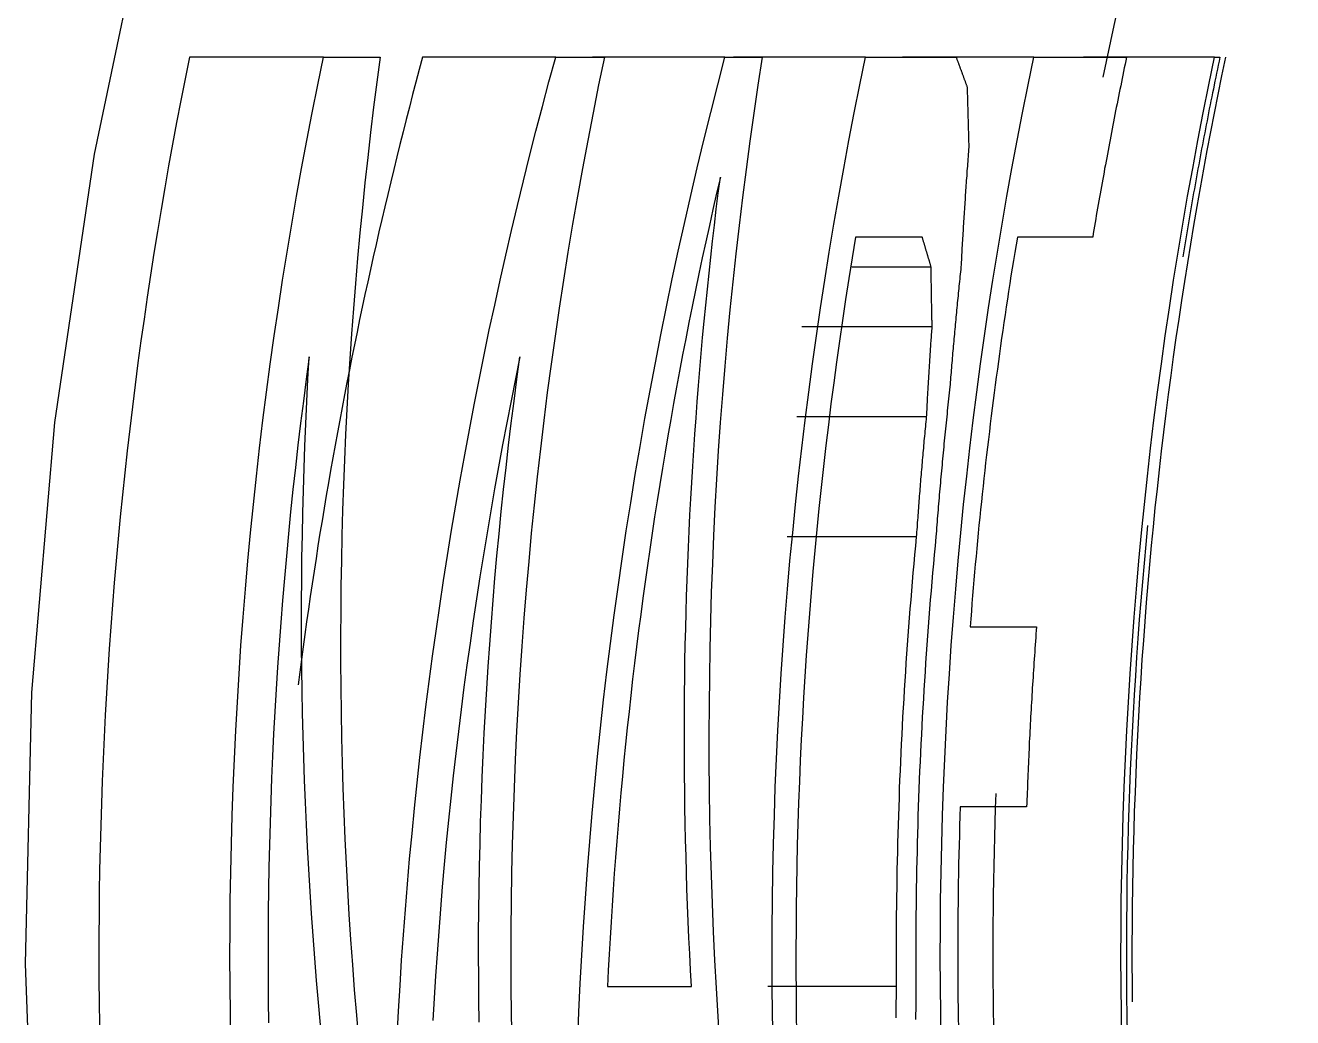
# Model space of a CAD drawing. Extents: x 0 to 395, y 0 to 289.
# Drawn here: x 227.173 to 229.151, y 163.759 to 165.308 of the extents above; entities that cross this region are included whole.
import ezdxf

# ---------------------------------------------------------------- set-up
doc = ezdxf.new("R2010")
doc.units = 0
doc.header["$LTSCALE"] = 10
doc.header["$MEASUREMENT"] = 0
doc.layers.add('1', color=7, linetype='CONTINUOUS')

msp = doc.modelspace()

# ---------------------------------------------------------------- linework, layer by layer
at = {"layer": '1'}
for p, q in [((227.6386, 165.2588), (227.4293, 165.2588)), ((228.0011, 165.2588), (227.7932, 165.2588)), ((228.2653, 165.2588), (228.0585, 165.2588)), ((228.4849, 165.2588), (228.2788, 165.2588)), ((228.7474, 165.2588), (228.5422, 165.2588)), ((229.0296, 165.2588), (228.8249, 165.2588)), ((228.5871, 164.9311), (228.4635, 164.9311)), ((228.5887, 164.8375), (228.3854, 164.8375)), ((228.5801, 164.6971), (228.3775, 164.6971)), ((228.5645, 164.5098), (228.3626, 164.5098)), ((228.5333, 163.8077), (228.3324, 163.8077))]:
    msp.add_line(p, q, dxfattribs=at)
for points in [[(227.2972, 162.5806), (227.2302, 162.9987), (227.1888, 163.4201), (227.1732, 163.8433), (227.1833, 164.2666), (227.2192, 164.6885), (227.2809, 165.1075), (227.3679, 165.5219), (227.4801, 165.9302), (227.617, 166.3309), (227.7781, 166.7225), (227.9628, 167.1035), (228.1703, 167.4725), (228.3999, 167.8282), (228.6508, 168.1693), (228.9218, 168.4945), (229.2121, 168.8026), (229.5206, 169.0925), (229.8459, 169.3632), (230.187, 169.6138), (230.5427, 169.8433), (230.9114, 170.0509), (231.292, 170.2361)], [(228.8555, 165.2277), (228.8727, 165.3079), (228.8906, 165.3879)], [(227.494, 163.7208), (227.4933, 163.7651), (227.4928, 163.8093), (227.4926, 163.8536), (227.4927, 163.8978), (227.4931, 163.9421), (227.4938, 163.9863), (227.4948, 164.0306), (227.4961, 164.0748), (227.4976, 164.119), (227.4995, 164.1632), (227.5016, 164.2074), (227.5041, 164.2516), (227.5068, 164.2958), (227.5098, 164.34), (227.5131, 164.3842), (227.5167, 164.4283), (227.5205, 164.4723), (227.5247, 164.5163), (227.5291, 164.5603), (227.5338, 164.6043), (227.5388, 164.6482), (227.5441, 164.692), (227.5497, 164.7359), (227.5555, 164.7796), (227.5617, 164.8234), (227.5681, 164.8671), (227.5748, 164.9108), (227.5818, 164.9544), (227.589, 164.998), (227.5966, 165.0416), (227.6044, 165.0851), (227.6125, 165.1286), (227.6209, 165.172), (227.6296, 165.2154), (227.6386, 165.2588)], [(227.7932, 165.2588), (227.788, 165.2393), (227.7828, 165.2199), (227.7777, 165.2004), (227.7727, 165.1809), (227.7677, 165.1614), (227.7627, 165.142), (227.7578, 165.1225), (227.753, 165.103), (227.7482, 165.0835), (227.7435, 165.064), (227.7388, 165.0445), (227.7342, 165.0249), (227.7296, 165.0054), (227.7251, 164.9859), (227.7206, 164.9664), (227.7162, 164.9468), (227.7119, 164.9273), (227.7076, 164.9077), (227.7033, 164.8881), (227.6991, 164.8686), (227.695, 164.849), (227.6909, 164.8294), (227.6869, 164.8098), (227.683, 164.7902), (227.679, 164.7706), (227.6752, 164.751), (227.6714, 164.7314), (227.6676, 164.7118), (227.6639, 164.6922), (227.6603, 164.6725), (227.6567, 164.6529), (227.6532, 164.6333), (227.6497, 164.6136), (227.6463, 164.594), (227.6429, 164.5743), (227.6396, 164.5546), (227.6363, 164.535), (227.6331, 164.5153), (227.63, 164.4956), (227.6269, 164.4759), (227.6238, 164.4562), (227.6208, 164.4365), (227.6179, 164.4168), (227.615, 164.3971), (227.6122, 164.3773), (227.6094, 164.3576), (227.6067, 164.3379), (227.604, 164.3181), (227.6014, 164.2984), (227.5989, 164.2786)], [(227.6386, 165.2588), (227.6404, 165.2588), (227.6422, 165.2588), (227.644, 165.2588), (227.6458, 165.2588), (227.6475, 165.2588), (227.6493, 165.2588), (227.6511, 165.2588), (227.6529, 165.2588), (227.6547, 165.2588), (227.6565, 165.2588), (227.6583, 165.2588), (227.6601, 165.2588), (227.6619, 165.2588), (227.6636, 165.2588), (227.6654, 165.2588), (227.6672, 165.2588), (227.669, 165.2588), (227.6708, 165.2588), (227.6725, 165.2588), (227.6743, 165.2588), (227.6761, 165.2588), (227.6779, 165.2588), (227.6796, 165.2588), (227.6814, 165.2588), (227.6832, 165.2588), (227.685, 165.2588), (227.6867, 165.2588), (227.6885, 165.2588), (227.6903, 165.2588), (227.692, 165.2588), (227.6938, 165.2588), (227.6956, 165.2588), (227.6973, 165.2588), (227.6991, 165.2588), (227.7008, 165.2588), (227.7026, 165.2588), (227.7044, 165.2588), (227.7061, 165.2588), (227.7079, 165.2588), (227.7096, 165.2588), (227.7114, 165.2588), (227.7131, 165.2588), (227.7149, 165.2588), (227.7166, 165.2588), (227.7184, 165.2588), (227.7201, 165.2588), (227.7219, 165.2588), (227.7236, 165.2588), (227.7254, 165.2588), (227.7271, 165.2588)], [(227.7271, 165.2588), (227.7219, 165.2196), (227.7169, 165.1804), (227.7121, 165.1412), (227.7076, 165.1019), (227.7033, 165.0627), (227.6993, 165.0234), (227.6954, 164.9842), (227.6918, 164.9449), (227.6885, 164.9056), (227.6853, 164.8663), (227.6824, 164.827), (227.6797, 164.7876), (227.6773, 164.7483), (227.675, 164.7089), (227.673, 164.6696), (227.6713, 164.6302), (227.6697, 164.5908), (227.6684, 164.5514), (227.6673, 164.5119), (227.6665, 164.4725), (227.6658, 164.4331), (227.6654, 164.3936), (227.6653, 164.3541), (227.6653, 164.3147), (227.6656, 164.2752), (227.6661, 164.2357), (227.6668, 164.1962), (227.6678, 164.1567), (227.669, 164.1173), (227.6704, 164.0779), (227.6721, 164.0385), (227.6739, 163.9991), (227.676, 163.9597), (227.6783, 163.9203), (227.6809, 163.881), (227.6837, 163.8417), (227.6867, 163.8024), (227.6899, 163.7631), (227.6933, 163.7238)], [(227.7537, 163.7298), (227.7558, 163.7694), (227.7581, 163.8091), (227.7606, 163.8487), (227.7634, 163.8883), (227.7664, 163.9279), (227.7696, 163.9675), (227.7731, 164.0071), (227.7768, 164.0467), (227.7807, 164.0862), (227.7848, 164.1258), (227.7892, 164.1653), (227.7938, 164.2048), (227.7986, 164.2444), (227.8036, 164.2839), (227.8089, 164.3233), (227.8144, 164.3628), (227.8201, 164.4021), (227.826, 164.4415), (227.8322, 164.4808), (227.8386, 164.5201), (227.8452, 164.5593), (227.852, 164.5985), (227.859, 164.6376), (227.8663, 164.6768), (227.8737, 164.7158), (227.8814, 164.7549), (227.8893, 164.7939), (227.8974, 164.8328), (227.9058, 164.8717), (227.9143, 164.9106), (227.9231, 164.9495), (227.9321, 164.9883), (227.9413, 165.027), (227.9507, 165.0657), (227.9604, 165.1044), (227.9702, 165.1431), (227.9803, 165.1817), (227.9906, 165.2202), (228.0011, 165.2588)], [(228.077, 165.2588), (228.068, 165.2154), (228.0594, 165.172), (228.051, 165.1285), (228.0428, 165.085), (228.035, 165.0415), (228.0274, 164.9979), (228.0202, 164.9542), (228.0132, 164.9105), (228.0065, 164.8668), (228, 164.823), (227.9939, 164.7792), (227.988, 164.7353), (227.9825, 164.6914), (227.9772, 164.6474), (227.9722, 164.6034), (227.9674, 164.5594), (227.963, 164.5154), (227.9589, 164.4713), (227.955, 164.4272), (227.9514, 164.3831), (227.9481, 164.339), (227.9451, 164.2949), (227.9424, 164.2507), (227.94, 164.2065), (227.9379, 164.1623), (227.936, 164.1181), (227.9345, 164.0738), (227.9332, 164.0296), (227.9322, 163.9853), (227.9315, 163.941), (227.9311, 163.8968), (227.931, 163.8526), (227.9312, 163.8084), (227.9317, 163.7642), (227.9325, 163.72)], [(228.0011, 165.2588), (228.0027, 165.2588), (228.0042, 165.2588), (228.0057, 165.2588), (228.0073, 165.2588), (228.0088, 165.2588), (228.0104, 165.2588), (228.0119, 165.2588), (228.0134, 165.2588), (228.015, 165.2588), (228.0165, 165.2588), (228.0181, 165.2588), (228.0196, 165.2588), (228.0211, 165.2588), (228.0226, 165.2588), (228.0242, 165.2588), (228.0257, 165.2588), (228.0272, 165.2588), (228.0288, 165.2588), (228.0303, 165.2588), (228.0318, 165.2588), (228.0333, 165.2588), (228.0349, 165.2588), (228.0364, 165.2588), (228.0379, 165.2588), (228.0394, 165.2588), (228.0409, 165.2588), (228.0424, 165.2588), (228.044, 165.2588), (228.0455, 165.2588), (228.047, 165.2588), (228.0485, 165.2588), (228.05, 165.2588), (228.0515, 165.2588), (228.053, 165.2588), (228.0545, 165.2588), (228.056, 165.2588), (228.0576, 165.2588), (228.0591, 165.2588), (228.0606, 165.2588), (228.0621, 165.2588), (228.0636, 165.2588), (228.0651, 165.2588), (228.0666, 165.2588), (228.0681, 165.2588), (228.0696, 165.2588), (228.071, 165.2588), (228.0725, 165.2588), (228.074, 165.2588), (228.0755, 165.2588), (228.077, 165.2588)], [(228.0357, 163.7239), (228.0374, 163.7683), (228.0395, 163.8126), (228.0418, 163.8569), (228.0445, 163.9011), (228.0474, 163.9454), (228.0506, 163.9897), (228.0541, 164.034), (228.0579, 164.0783), (228.062, 164.1225), (228.0663, 164.1668), (228.071, 164.211), (228.0759, 164.2552), (228.0811, 164.2993), (228.0866, 164.3434), (228.0923, 164.3874), (228.0984, 164.4314), (228.1047, 164.4754), (228.1113, 164.5193), (228.1181, 164.5631), (228.1253, 164.6069), (228.1327, 164.6507), (228.1404, 164.6944), (228.1484, 164.7381), (228.1566, 164.7817), (228.1651, 164.8253), (228.1739, 164.8689), (228.183, 164.9124), (228.1923, 164.9558), (228.2019, 164.9992), (228.2118, 165.0426), (228.222, 165.0859), (228.2324, 165.1292), (228.2431, 165.1724), (228.2541, 165.2156), (228.2653, 165.2588)], [(228.3236, 165.2588), (228.3168, 165.215), (228.3103, 165.1712), (228.3041, 165.1274), (228.2982, 165.0835), (228.2926, 165.0397), (228.2873, 164.9958), (228.2822, 164.9519), (228.2775, 164.908), (228.273, 164.864), (228.2688, 164.8201), (228.2649, 164.7761), (228.2613, 164.7321), (228.258, 164.6881), (228.2549, 164.644), (228.2522, 164.6), (228.2497, 164.5559), (228.2475, 164.5118), (228.2456, 164.4677), (228.244, 164.4235), (228.2427, 164.3794), (228.2416, 164.3352), (228.2409, 164.291), (228.2404, 164.2468), (228.2402, 164.2025), (228.2403, 164.1583), (228.2407, 164.1141), (228.2413, 164.0698), (228.2423, 164.0256), (228.2435, 163.9815), (228.2451, 163.9373), (228.2469, 163.8932), (228.249, 163.8491), (228.2513, 163.805), (228.254, 163.7609), (228.257, 163.7169)], [(228.2653, 165.2588), (228.2665, 165.2588), (228.2677, 165.2588), (228.2689, 165.2588), (228.2701, 165.2588), (228.2713, 165.2588), (228.2725, 165.2588), (228.2736, 165.2588), (228.2748, 165.2588), (228.276, 165.2588), (228.2772, 165.2588), (228.2784, 165.2588), (228.2795, 165.2588), (228.2807, 165.2588), (228.2819, 165.2588), (228.2831, 165.2588), (228.2842, 165.2588), (228.2854, 165.2588), (228.2866, 165.2588), (228.2877, 165.2588), (228.2889, 165.2588), (228.2901, 165.2588), (228.2912, 165.2588), (228.2924, 165.2588), (228.2936, 165.2588), (228.2947, 165.2588), (228.2959, 165.2588), (228.2971, 165.2588), (228.2982, 165.2588), (228.2994, 165.2588), (228.3006, 165.2588), (228.3017, 165.2588), (228.3029, 165.2588), (228.304, 165.2588), (228.3052, 165.2588), (228.3064, 165.2588), (228.3075, 165.2588), (228.3087, 165.2588), (228.3098, 165.2588), (228.311, 165.2588), (228.3121, 165.2588), (228.3133, 165.2588), (228.3144, 165.2588), (228.3156, 165.2588), (228.3167, 165.2588), (228.3179, 165.2588), (228.319, 165.2588), (228.3202, 165.2588), (228.3213, 165.2588), (228.3225, 165.2588), (228.3236, 165.2588)], [(228.3403, 163.7208), (228.3395, 163.7651), (228.3391, 163.8093), (228.3389, 163.8536), (228.339, 163.8978), (228.3394, 163.9421), (228.3401, 163.9863), (228.3411, 164.0306), (228.3424, 164.0748), (228.3439, 164.119), (228.3458, 164.1632), (228.3479, 164.2074), (228.3503, 164.2517), (228.3531, 164.2958), (228.3561, 164.34), (228.3594, 164.3842), (228.363, 164.4283), (228.3668, 164.4723), (228.371, 164.5163), (228.3754, 164.5603), (228.3801, 164.6043), (228.3851, 164.6482), (228.3904, 164.692), (228.396, 164.7359), (228.4018, 164.7797), (228.408, 164.8234), (228.4144, 164.8671), (228.4211, 164.9108), (228.4281, 164.9544), (228.4353, 164.998), (228.4429, 165.0416), (228.4507, 165.0851), (228.4588, 165.1286), (228.4672, 165.172), (228.4759, 165.2154), (228.4849, 165.2588)], [(228.4849, 165.2588), (228.4879, 165.2588), (228.4909, 165.2588), (228.4939, 165.2588), (228.4969, 165.2588), (228.4999, 165.2588), (228.5029, 165.2588), (228.5059, 165.2588), (228.5088, 165.2588), (228.5118, 165.2588), (228.5147, 165.2588), (228.5177, 165.2588), (228.5206, 165.2588), (228.5235, 165.2588), (228.5264, 165.2588), (228.5293, 165.2588), (228.5322, 165.2588), (228.5351, 165.2588), (228.538, 165.2588), (228.5409, 165.2588), (228.5438, 165.2588), (228.5466, 165.2588), (228.5495, 165.2588), (228.5523, 165.2588), (228.5551, 165.2588), (228.558, 165.2588), (228.5608, 165.2588), (228.5636, 165.2588), (228.5664, 165.2588), (228.5692, 165.2588), (228.572, 165.2588), (228.5748, 165.2588), (228.5776, 165.2588), (228.5803, 165.2588), (228.5831, 165.2588), (228.5858, 165.2588), (228.5886, 165.2588), (228.5913, 165.2588), (228.594, 165.2588), (228.5967, 165.2588), (228.5995, 165.2588), (228.6022, 165.2588), (228.6049, 165.2588), (228.6075, 165.2588), (228.6102, 165.2588), (228.6129, 165.2588), (228.6156, 165.2588), (228.6182, 165.2588), (228.6209, 165.2588), (228.6235, 165.2588), (228.6261, 165.2588)], [(228.6028, 163.7208), (228.6021, 163.7651), (228.6016, 163.8093), (228.6014, 163.8536), (228.6015, 163.8978), (228.6019, 163.9421), (228.6026, 163.9863), (228.6036, 164.0306), (228.6049, 164.0748), (228.6064, 164.119), (228.6083, 164.1632), (228.6104, 164.2074), (228.6129, 164.2517), (228.6156, 164.2958), (228.6186, 164.34), (228.6219, 164.3842), (228.6255, 164.4283), (228.6293, 164.4723), (228.6335, 164.5163), (228.6379, 164.5603), (228.6426, 164.6043), (228.6476, 164.6482), (228.6529, 164.692), (228.6585, 164.7359), (228.6644, 164.7797), (228.6705, 164.8234), (228.6769, 164.8671), (228.6836, 164.9108), (228.6906, 164.9544), (228.6979, 164.998), (228.7054, 165.0416), (228.7132, 165.0851), (228.7214, 165.1286), (228.7298, 165.172), (228.7385, 165.2154), (228.7474, 165.2588)], [(228.6261, 165.2588), (228.6265, 165.2578), (228.6268, 165.2569), (228.6272, 165.256), (228.6275, 165.255), (228.6279, 165.2541), (228.6282, 165.2531), (228.6286, 165.2522), (228.6289, 165.2513), (228.6293, 165.2503), (228.6296, 165.2494), (228.63, 165.2485), (228.6303, 165.2475), (228.6307, 165.2466), (228.631, 165.2457), (228.6314, 165.2447), (228.6317, 165.2438), (228.632, 165.2428), (228.6324, 165.2419), (228.6327, 165.241), (228.6331, 165.24), (228.6334, 165.2391), (228.6338, 165.2382), (228.6341, 165.2372), (228.6345, 165.2363), (228.6348, 165.2354), (228.6352, 165.2344), (228.6355, 165.2335), (228.6358, 165.2325), (228.6362, 165.2316), (228.6365, 165.2307), (228.6369, 165.2297), (228.6372, 165.2288), (228.6376, 165.2279), (228.6379, 165.2269), (228.6383, 165.226), (228.6386, 165.2251), (228.6389, 165.2241), (228.6393, 165.2232), (228.6396, 165.2222), (228.64, 165.2213), (228.6403, 165.2204), (228.6406, 165.2194), (228.641, 165.2185), (228.6413, 165.2176), (228.6417, 165.2166), (228.642, 165.2157), (228.6423, 165.2148), (228.6427, 165.2138), (228.643, 165.2129), (228.6434, 165.212)], [(228.7474, 165.2588), (228.7508, 165.2588), (228.7541, 165.2588), (228.7574, 165.2588), (228.7606, 165.2588), (228.7639, 165.2588), (228.7671, 165.2588), (228.7704, 165.2588), (228.7736, 165.2588), (228.7767, 165.2588), (228.7799, 165.2588), (228.7831, 165.2588), (228.7862, 165.2588), (228.7893, 165.2588), (228.7924, 165.2588), (228.7955, 165.2588), (228.7986, 165.2588), (228.8016, 165.2588), (228.8046, 165.2588), (228.8077, 165.2588), (228.8106, 165.2588), (228.8136, 165.2588), (228.8166, 165.2588), (228.8195, 165.2588), (228.8224, 165.2588), (228.8254, 165.2588), (228.8282, 165.2588), (228.8311, 165.2588), (228.834, 165.2588), (228.8368, 165.2588), (228.8396, 165.2588), (228.8424, 165.2588), (228.8452, 165.2588), (228.848, 165.2588), (228.8507, 165.2588), (228.8534, 165.2588), (228.8561, 165.2588), (228.8588, 165.2588), (228.8615, 165.2588), (228.8642, 165.2588), (228.8668, 165.2588), (228.8694, 165.2588), (228.872, 165.2588), (228.8746, 165.2588), (228.8772, 165.2588), (228.8798, 165.2588), (228.8823, 165.2588), (228.8848, 165.2588), (228.8873, 165.2588), (228.8898, 165.2588), (228.8923, 165.2588)], [(228.8923, 165.2588), (228.8911, 165.2532), (228.8899, 165.2476), (228.8887, 165.242), (228.8876, 165.2364), (228.8864, 165.2308), (228.8853, 165.2252), (228.8841, 165.2196), (228.883, 165.214), (228.8819, 165.2084), (228.8807, 165.2028), (228.8796, 165.1972), (228.8785, 165.1916), (228.8774, 165.186), (228.8762, 165.1803), (228.8751, 165.1747), (228.874, 165.1691), (228.8729, 165.1635), (228.8718, 165.1579), (228.8708, 165.1523), (228.8697, 165.1467), (228.8686, 165.1411), (228.8675, 165.1355), (228.8664, 165.1298), (228.8654, 165.1242), (228.8643, 165.1186), (228.8633, 165.113), (228.8622, 165.1074), (228.8612, 165.1018), (228.8601, 165.0961), (228.8591, 165.0905), (228.858, 165.0849), (228.857, 165.0793), (228.856, 165.0736), (228.855, 165.068), (228.854, 165.0624), (228.8529, 165.0568), (228.8519, 165.0511), (228.8509, 165.0455), (228.8499, 165.0399), (228.849, 165.0343), (228.848, 165.0286), (228.847, 165.023), (228.846, 165.0174), (228.845, 165.0117), (228.8441, 165.0061), (228.8431, 165.0005), (228.8421, 164.9948), (228.8412, 164.9892), (228.8402, 164.9835), (228.8393, 164.9779)], [(228.8849, 163.7208), (228.8842, 163.7651), (228.8837, 163.8093), (228.8835, 163.8536), (228.8836, 163.8978), (228.884, 163.9421), (228.8847, 163.9863), (228.8857, 164.0306), (228.887, 164.0748), (228.8885, 164.119), (228.8904, 164.1632), (228.8925, 164.2074), (228.895, 164.2517), (228.8977, 164.2959), (228.9007, 164.34), (228.904, 164.3842), (228.9076, 164.4283), (228.9114, 164.4723), (228.9156, 164.5163), (228.92, 164.5603), (228.9248, 164.6043), (228.9298, 164.6482), (228.935, 164.692), (228.9406, 164.7359), (228.9465, 164.7797), (228.9526, 164.8234), (228.959, 164.8671), (228.9657, 164.9108), (228.9727, 164.9544), (228.98, 164.998), (228.9875, 165.0416), (228.9954, 165.0851), (229.0035, 165.1286), (229.0119, 165.172), (229.0206, 165.2154), (229.0296, 165.2588)], [(228.9016, 163.784), (228.9013, 163.8137), (228.9012, 163.8434), (228.9012, 163.8731), (228.9013, 163.9028), (228.9015, 163.9325), (228.9019, 163.9622), (228.9025, 163.9919), (228.9031, 164.0216), (228.9039, 164.0513), (228.9048, 164.081), (228.9059, 164.1107), (228.907, 164.1404), (228.9083, 164.1701), (228.9098, 164.1998), (228.9113, 164.2295), (228.913, 164.2592), (228.9149, 164.2888), (228.9168, 164.3185), (228.9189, 164.3482), (228.9211, 164.3778), (228.9235, 164.4074), (228.926, 164.437), (228.9286, 164.4666), (228.9313, 164.4962), (228.9342, 164.5257), (228.9371, 164.5553), (228.9403, 164.5848), (228.9435, 164.6143), (228.9469, 164.6437), (228.9504, 164.6732), (228.954, 164.7027), (228.9578, 164.7321), (228.9616, 164.7615), (228.9657, 164.7909), (228.9698, 164.8203), (228.9741, 164.8496), (228.9784, 164.8789), (228.983, 164.9083), (228.9876, 164.9376), (228.9924, 164.9669), (228.9973, 164.9961), (229.0023, 165.0254), (229.0075, 165.0546), (229.0128, 165.0838), (229.0182, 165.113), (229.0237, 165.1422), (229.0294, 165.1714), (229.0352, 165.2005), (229.0411, 165.2296), (229.0472, 165.2588)], [(229.0379, 165.2588), (229.0366, 165.2525), (229.0353, 165.2463), (229.034, 165.2401), (229.0328, 165.2339), (229.0315, 165.2277), (229.0302, 165.2215), (229.0289, 165.2153), (229.0277, 165.209), (229.0264, 165.2028), (229.0252, 165.1966), (229.0239, 165.1904), (229.0227, 165.1842), (229.0214, 165.1779), (229.0202, 165.1717), (229.019, 165.1655), (229.0178, 165.1593), (229.0166, 165.153), (229.0154, 165.1468), (229.0142, 165.1406), (229.013, 165.1344), (229.0118, 165.1281), (229.0106, 165.1219), (229.0094, 165.1157), (229.0083, 165.1094), (229.0071, 165.1032), (229.0059, 165.097), (229.0048, 165.0907), (229.0036, 165.0845), (229.0025, 165.0782), (229.0014, 165.072), (229.0002, 165.0658), (228.9991, 165.0595), (228.998, 165.0533), (228.9969, 165.047), (228.9958, 165.0408), (228.9947, 165.0346), (228.9936, 165.0283), (228.9925, 165.0221), (228.9914, 165.0158), (228.9903, 165.0096), (228.9893, 165.0033), (228.9882, 164.9971), (228.9871, 164.9908), (228.9861, 164.9846), (228.985, 164.9783), (228.984, 164.9721), (228.983, 164.9658), (228.9819, 164.9595), (228.9809, 164.9533), (228.9799, 164.947)], [(229.0296, 165.2588), (229.0297, 165.2588), (229.0299, 165.2588), (229.0301, 165.2588), (229.0303, 165.2588), (229.0304, 165.2588), (229.0306, 165.2588), (229.0308, 165.2588), (229.031, 165.2588), (229.0312, 165.2588), (229.0313, 165.2588), (229.0315, 165.2588), (229.0317, 165.2588), (229.0318, 165.2588), (229.032, 165.2588), (229.0322, 165.2588), (229.0324, 165.2588), (229.0325, 165.2588), (229.0327, 165.2588), (229.0329, 165.2588), (229.0331, 165.2588), (229.0332, 165.2588), (229.0334, 165.2588), (229.0336, 165.2588), (229.0337, 165.2588), (229.0339, 165.2588), (229.0341, 165.2588), (229.0342, 165.2588), (229.0344, 165.2588), (229.0346, 165.2588), (229.0347, 165.2588), (229.0349, 165.2588), (229.0351, 165.2588), (229.0352, 165.2588), (229.0354, 165.2588), (229.0355, 165.2588), (229.0357, 165.2588), (229.0359, 165.2588), (229.036, 165.2588), (229.0362, 165.2588), (229.0364, 165.2588), (229.0365, 165.2588), (229.0367, 165.2588), (229.0368, 165.2588), (229.037, 165.2588), (229.0371, 165.2588), (229.0373, 165.2588), (229.0375, 165.2588), (229.0376, 165.2588), (229.0378, 165.2588), (229.0379, 165.2588)], [(228.6434, 165.212), (228.6434, 165.2101), (228.6435, 165.2082), (228.6435, 165.2063), (228.6435, 165.2045), (228.6436, 165.2026), (228.6436, 165.2007), (228.6437, 165.1989), (228.6437, 165.197), (228.6438, 165.1951), (228.6438, 165.1933), (228.6439, 165.1914), (228.6439, 165.1895), (228.644, 165.1877), (228.644, 165.1858), (228.6441, 165.1839), (228.6441, 165.182), (228.6442, 165.1802), (228.6442, 165.1783), (228.6443, 165.1764), (228.6443, 165.1746), (228.6444, 165.1727), (228.6444, 165.1708), (228.6445, 165.1689), (228.6445, 165.1671), (228.6446, 165.1652), (228.6446, 165.1633), (228.6447, 165.1615), (228.6447, 165.1596), (228.6448, 165.1577), (228.6448, 165.1558), (228.6449, 165.154), (228.6449, 165.1521), (228.645, 165.1502), (228.645, 165.1483), (228.6451, 165.1465), (228.6451, 165.1446), (228.6452, 165.1427), (228.6453, 165.1408), (228.6453, 165.139), (228.6454, 165.1371), (228.6454, 165.1352), (228.6455, 165.1333), (228.6455, 165.1315), (228.6456, 165.1296), (228.6457, 165.1277), (228.6457, 165.1258), (228.6458, 165.124), (228.6458, 165.1221), (228.6459, 165.1202), (228.646, 165.1183)], [(228.646, 165.1183), (228.6457, 165.1146), (228.6454, 165.1109), (228.6451, 165.1072), (228.6448, 165.1034), (228.6445, 165.0997), (228.6442, 165.096), (228.644, 165.0922), (228.6437, 165.0885), (228.6434, 165.0848), (228.6431, 165.081), (228.6429, 165.0773), (228.6426, 165.0736), (228.6423, 165.0698), (228.642, 165.0661), (228.6418, 165.0624), (228.6415, 165.0586), (228.6413, 165.0549), (228.641, 165.0512), (228.6407, 165.0474), (228.6405, 165.0437), (228.6402, 165.0399), (228.64, 165.0362), (228.6397, 165.0325), (228.6395, 165.0287), (228.6392, 165.025), (228.639, 165.0212), (228.6388, 165.0175), (228.6385, 165.0137), (228.6383, 165.01), (228.638, 165.0062), (228.6378, 165.0025), (228.6376, 164.9987), (228.6373, 164.995), (228.6371, 164.9912), (228.6369, 164.9875), (228.6367, 164.9837), (228.6364, 164.98), (228.6362, 164.9762), (228.636, 164.9725), (228.6358, 164.9687), (228.6356, 164.9649), (228.6353, 164.9612), (228.6351, 164.9574), (228.6349, 164.9537), (228.6347, 164.9499), (228.6345, 164.9462), (228.6343, 164.9424), (228.6341, 164.9386), (228.6339, 164.9349), (228.6337, 164.9311)], [(228.2581, 165.0715), (228.2523, 165.0463), (228.2466, 165.0211), (228.2409, 164.9959), (228.2354, 164.9706), (228.2299, 164.9454), (228.2246, 164.9202), (228.2193, 164.8949), (228.2141, 164.8697), (228.2091, 164.8444), (228.2041, 164.8192), (228.1992, 164.7939), (228.1944, 164.7686), (228.1897, 164.7434), (228.1851, 164.7181), (228.1806, 164.6928), (228.1762, 164.6675), (228.1719, 164.6422), (228.1676, 164.6169), (228.1635, 164.5915), (228.1595, 164.5662), (228.1555, 164.5409), (228.1517, 164.5155), (228.1479, 164.4902), (228.1442, 164.4649), (228.1407, 164.4395), (228.1372, 164.4142), (228.1338, 164.3888), (228.1305, 164.3635), (228.1273, 164.3382), (228.1242, 164.3128), (228.1212, 164.2875), (228.1183, 164.2622), (228.1155, 164.2369), (228.1127, 164.2116), (228.1101, 164.1863), (228.1076, 164.161), (228.1051, 164.1357), (228.1028, 164.1104), (228.1005, 164.0852), (228.0984, 164.0599), (228.0963, 164.0347), (228.0944, 164.0094), (228.0925, 163.9842), (228.0907, 163.959), (228.089, 163.9337), (228.0874, 163.9085), (228.0859, 163.8833), (228.0845, 163.8581), (228.0832, 163.8329), (228.082, 163.8077)], [(228.2131, 163.8077), (228.2117, 163.8332), (228.2103, 163.8586), (228.2091, 163.884), (228.208, 163.9095), (228.207, 163.9349), (228.206, 163.9603), (228.2052, 163.9858), (228.2045, 164.0112), (228.2038, 164.0366), (228.2033, 164.062), (228.2028, 164.0874), (228.2024, 164.1128), (228.2022, 164.1382), (228.202, 164.1636), (228.2019, 164.189), (228.2019, 164.2144), (228.202, 164.2398), (228.2022, 164.2652), (228.2025, 164.2906), (228.2029, 164.3159), (228.2034, 164.3413), (228.204, 164.3667), (228.2047, 164.3921), (228.2055, 164.4174), (228.2063, 164.4428), (228.2073, 164.4681), (228.2083, 164.4935), (228.2095, 164.5188), (228.2107, 164.5441), (228.212, 164.5694), (228.2135, 164.5946), (228.215, 164.6199), (228.2166, 164.6451), (228.2183, 164.6703), (228.2201, 164.6955), (228.222, 164.7207), (228.2239, 164.7459), (228.226, 164.771), (228.2282, 164.7962), (228.2304, 164.8213), (228.2328, 164.8464), (228.2352, 164.8715), (228.2378, 164.8965), (228.2404, 164.9216), (228.2431, 164.9466), (228.2459, 164.9716), (228.2488, 164.9966), (228.2518, 165.0216), (228.2549, 165.0466), (228.2581, 165.0715)], [(228.4691, 164.9779), (228.4638, 164.9454), (228.4586, 164.9129), (228.4536, 164.8804), (228.4487, 164.8478), (228.444, 164.8153), (228.4394, 164.7827), (228.435, 164.7501), (228.4308, 164.7175), (228.4267, 164.6848), (228.4228, 164.6522), (228.419, 164.6195), (228.4154, 164.5868), (228.4119, 164.5541), (228.4086, 164.5214), (228.4055, 164.4886), (228.4025, 164.4558), (228.3997, 164.423), (228.397, 164.3902), (228.3945, 164.3574), (228.3922, 164.3246), (228.39, 164.2918), (228.388, 164.2589), (228.3861, 164.2261), (228.3844, 164.1932), (228.3828, 164.1604), (228.3814, 164.1276), (228.3802, 164.0947), (228.3791, 164.0619), (228.3782, 164.0291), (228.3775, 163.9962), (228.3769, 163.9634), (228.3765, 163.9306), (228.3762, 163.8977), (228.3761, 163.8649), (228.3761, 163.8321), (228.3763, 163.7992), (228.3767, 163.7664), (228.3772, 163.7336)], [(228.5732, 164.9779), (228.5712, 164.9779), (228.5692, 164.9779), (228.5673, 164.9779), (228.5653, 164.9779), (228.5633, 164.9779), (228.5613, 164.9779), (228.5593, 164.9779), (228.5573, 164.9779), (228.5553, 164.9779), (228.5533, 164.9779), (228.5512, 164.9779), (228.5492, 164.9779), (228.5472, 164.9779), (228.5452, 164.9779), (228.5431, 164.9779), (228.5411, 164.9779), (228.539, 164.9779), (228.537, 164.9779), (228.5349, 164.9779), (228.5329, 164.9779), (228.5308, 164.9779), (228.5288, 164.9779), (228.5267, 164.9779), (228.5246, 164.9779), (228.5225, 164.9779), (228.5205, 164.9779), (228.5184, 164.9779), (228.5163, 164.9779), (228.5142, 164.9779), (228.5121, 164.9779), (228.51, 164.9779), (228.5079, 164.9779), (228.5058, 164.9779), (228.5036, 164.9779), (228.5015, 164.9779), (228.4994, 164.9779), (228.4973, 164.9779), (228.4951, 164.9779), (228.493, 164.9779), (228.4908, 164.9779), (228.4887, 164.9779), (228.4865, 164.9779), (228.4844, 164.9779), (228.4822, 164.9779), (228.48, 164.9779), (228.4779, 164.9779), (228.4757, 164.9779), (228.4735, 164.9779), (228.4713, 164.9779), (228.4691, 164.9779)], [(228.5871, 164.9311), (228.5869, 164.932), (228.5866, 164.933), (228.5863, 164.9339), (228.586, 164.9348), (228.5857, 164.9358), (228.5855, 164.9367), (228.5852, 164.9377), (228.5849, 164.9386), (228.5846, 164.9395), (228.5844, 164.9405), (228.5841, 164.9414), (228.5838, 164.9423), (228.5835, 164.9433), (228.5832, 164.9442), (228.583, 164.9451), (228.5827, 164.9461), (228.5824, 164.947), (228.5821, 164.9479), (228.5819, 164.9489), (228.5816, 164.9498), (228.5813, 164.9508), (228.581, 164.9517), (228.5807, 164.9526), (228.5805, 164.9536), (228.5802, 164.9545), (228.5799, 164.9554), (228.5796, 164.9564), (228.5793, 164.9573), (228.5791, 164.9582), (228.5788, 164.9592), (228.5785, 164.9601), (228.5782, 164.9611), (228.5779, 164.962), (228.5777, 164.9629), (228.5774, 164.9639), (228.5771, 164.9648), (228.5768, 164.9657), (228.5766, 164.9667), (228.5763, 164.9676), (228.576, 164.9685), (228.5757, 164.9695), (228.5754, 164.9704), (228.5751, 164.9714), (228.5749, 164.9723), (228.5746, 164.9732), (228.5743, 164.9742), (228.574, 164.9751), (228.5737, 164.976), (228.5735, 164.977), (228.5732, 164.9779)], [(228.7217, 164.9779), (228.7197, 164.9658), (228.7177, 164.9536), (228.7157, 164.9415), (228.7138, 164.9294), (228.7118, 164.9172), (228.7099, 164.9051), (228.7081, 164.8929), (228.7062, 164.8808), (228.7044, 164.8687), (228.7025, 164.8565), (228.7008, 164.8444), (228.699, 164.8322), (228.6972, 164.8201), (228.6955, 164.8079), (228.6938, 164.7957), (228.6921, 164.7836), (228.6905, 164.7714), (228.6888, 164.7593), (228.6872, 164.7471), (228.6856, 164.7349), (228.684, 164.7228), (228.6825, 164.7106), (228.6809, 164.6985), (228.6794, 164.6863), (228.678, 164.6741), (228.6765, 164.6619), (228.6751, 164.6498), (228.6736, 164.6376), (228.6722, 164.6254), (228.6709, 164.6132), (228.6695, 164.6011), (228.6682, 164.5889), (228.6669, 164.5767), (228.6656, 164.5645), (228.6643, 164.5523), (228.6631, 164.5402), (228.6618, 164.528), (228.6606, 164.5158), (228.6595, 164.5036), (228.6583, 164.4914), (228.6572, 164.4792), (228.6561, 164.467), (228.655, 164.4548), (228.6539, 164.4426), (228.6529, 164.4304), (228.6518, 164.4182), (228.6508, 164.406), (228.6499, 164.3938), (228.6489, 164.3816), (228.648, 164.3694)], [(228.8393, 164.9779), (228.8373, 164.9779), (228.8352, 164.9779), (228.8331, 164.9779), (228.831, 164.9779), (228.8289, 164.9779), (228.8268, 164.9779), (228.8247, 164.9779), (228.8225, 164.9779), (228.8204, 164.9779), (228.8182, 164.9779), (228.8161, 164.9779), (228.8139, 164.9779), (228.8117, 164.9779), (228.8095, 164.9779), (228.8072, 164.9779), (228.805, 164.9779), (228.8028, 164.9779), (228.8005, 164.9779), (228.7982, 164.9779), (228.7959, 164.9779), (228.7936, 164.9779), (228.7913, 164.9779), (228.789, 164.9779), (228.7867, 164.9779), (228.7843, 164.9779), (228.782, 164.9779), (228.7796, 164.9779), (228.7772, 164.9779), (228.7748, 164.9779), (228.7724, 164.9779), (228.77, 164.9779), (228.7676, 164.9779), (228.7651, 164.9779), (228.7627, 164.9779), (228.7602, 164.9779), (228.7577, 164.9779), (228.7552, 164.9779), (228.7527, 164.9779), (228.7502, 164.9779), (228.7477, 164.9779), (228.7451, 164.9779), (228.7426, 164.9779), (228.74, 164.9779), (228.7374, 164.9779), (228.7348, 164.9779), (228.7322, 164.9779), (228.7296, 164.9779), (228.727, 164.9779), (228.7244, 164.9779), (228.7217, 164.9779)], [(228.5887, 164.8375), (228.5886, 164.8394), (228.5886, 164.8412), (228.5885, 164.8431), (228.5885, 164.845), (228.5885, 164.8469), (228.5884, 164.8487), (228.5884, 164.8506), (228.5883, 164.8525), (228.5883, 164.8544), (228.5883, 164.8562), (228.5882, 164.8581), (228.5882, 164.86), (228.5882, 164.8619), (228.5881, 164.8637), (228.5881, 164.8656), (228.5881, 164.8675), (228.588, 164.8694), (228.588, 164.8712), (228.588, 164.8731), (228.5879, 164.875), (228.5879, 164.8769), (228.5879, 164.8787), (228.5878, 164.8806), (228.5878, 164.8825), (228.5878, 164.8844), (228.5877, 164.8862), (228.5877, 164.8881), (228.5877, 164.89), (228.5876, 164.8918), (228.5876, 164.8937), (228.5876, 164.8956), (228.5876, 164.8975), (228.5875, 164.8993), (228.5875, 164.9012), (228.5875, 164.9031), (228.5875, 164.9049), (228.5874, 164.9068), (228.5874, 164.9087), (228.5874, 164.9106), (228.5874, 164.9124), (228.5873, 164.9143), (228.5873, 164.9162), (228.5873, 164.918), (228.5873, 164.9199), (228.5872, 164.9218), (228.5872, 164.9236), (228.5872, 164.9255), (228.5872, 164.9274), (228.5871, 164.9292), (228.5871, 164.9311)], [(228.6337, 164.9311), (228.6333, 164.9274), (228.6329, 164.9236), (228.6325, 164.9199), (228.6321, 164.9162), (228.6317, 164.9124), (228.6314, 164.9087), (228.631, 164.905), (228.6306, 164.9012), (228.6302, 164.8975), (228.6298, 164.8937), (228.6295, 164.89), (228.6291, 164.8863), (228.6287, 164.8825), (228.6283, 164.8788), (228.628, 164.875), (228.6276, 164.8713), (228.6272, 164.8676), (228.6269, 164.8638), (228.6265, 164.8601), (228.6262, 164.8563), (228.6258, 164.8526), (228.6255, 164.8489), (228.6251, 164.8451), (228.6248, 164.8414), (228.6244, 164.8376), (228.6241, 164.8339), (228.6237, 164.8301), (228.6234, 164.8264), (228.623, 164.8226), (228.6227, 164.8189), (228.6224, 164.8151), (228.622, 164.8114), (228.6217, 164.8076), (228.6214, 164.8039), (228.6211, 164.8002), (228.6207, 164.7964), (228.6204, 164.7927), (228.6201, 164.7889), (228.6198, 164.7852), (228.6194, 164.7814), (228.6191, 164.7776), (228.6188, 164.7739), (228.6185, 164.7701), (228.6182, 164.7664), (228.6179, 164.7626), (228.6176, 164.7589), (228.6173, 164.7551), (228.617, 164.7514), (228.6167, 164.7476), (228.6164, 164.7439)], [(228.5801, 164.6971), (228.5802, 164.6999), (228.5804, 164.7027), (228.5805, 164.7055), (228.5807, 164.7083), (228.5808, 164.7111), (228.581, 164.7139), (228.5811, 164.7168), (228.5813, 164.7196), (228.5814, 164.7224), (228.5816, 164.7252), (228.5817, 164.728), (228.5819, 164.7308), (228.582, 164.7336), (228.5822, 164.7364), (228.5824, 164.7393), (228.5825, 164.7421), (228.5827, 164.7449), (228.5828, 164.7477), (228.583, 164.7505), (228.5832, 164.7533), (228.5833, 164.7561), (228.5835, 164.7589), (228.5837, 164.7617), (228.5838, 164.7645), (228.584, 164.7674), (228.5842, 164.7702), (228.5844, 164.773), (228.5845, 164.7758), (228.5847, 164.7786), (228.5849, 164.7814), (228.5851, 164.7842), (228.5852, 164.787), (228.5854, 164.7898), (228.5856, 164.7926), (228.5858, 164.7954), (228.586, 164.7982), (228.5862, 164.801), (228.5863, 164.8038), (228.5865, 164.8066), (228.5867, 164.8095), (228.5869, 164.8123), (228.5871, 164.8151), (228.5873, 164.8179), (228.5875, 164.8207), (228.5877, 164.8235), (228.5879, 164.8263), (228.5881, 164.8291), (228.5883, 164.8319), (228.5885, 164.8347), (228.5887, 164.8375)], [(227.6164, 164.7907), (227.6117, 164.7562), (227.6072, 164.7217), (227.6029, 164.6872), (227.5987, 164.6527), (227.5947, 164.6181), (227.5909, 164.5836), (227.5873, 164.549), (227.5838, 164.5144), (227.5806, 164.4798), (227.5775, 164.4452), (227.5745, 164.4106), (227.5718, 164.3759), (227.5692, 164.3412), (227.5668, 164.3066), (227.5646, 164.2718), (227.5626, 164.2371), (227.5607, 164.2024), (227.559, 164.1676), (227.5575, 164.1329), (227.5562, 164.0982), (227.5551, 164.0634), (227.5541, 164.0287), (227.5533, 163.994), (227.5527, 163.9592), (227.5523, 163.9245), (227.552, 163.8898), (227.552, 163.8551), (227.5521, 163.8204), (227.5524, 163.7857), (227.5528, 163.7511)], [(227.634, 163.748), (227.6309, 163.7827), (227.6279, 163.8174), (227.6252, 163.8521), (227.6225, 163.8868), (227.6201, 163.9215), (227.6178, 163.9563), (227.6157, 163.9911), (227.6138, 164.0258), (227.6121, 164.0606), (227.6105, 164.0953), (227.6091, 164.1301), (227.6079, 164.1649), (227.6069, 164.1996), (227.606, 164.2344), (227.6054, 164.2691), (227.6049, 164.3039), (227.6045, 164.3387), (227.6044, 164.3734), (227.6044, 164.4082), (227.6046, 164.443), (227.605, 164.4777), (227.6056, 164.5125), (227.6063, 164.5473), (227.6072, 164.582), (227.6083, 164.6168), (227.6096, 164.6516), (227.611, 164.6864), (227.6126, 164.7211), (227.6144, 164.7559), (227.6164, 164.7907)], [(227.9452, 164.7907), (227.9382, 164.7564), (227.9314, 164.7222), (227.9247, 164.6879), (227.9182, 164.6536), (227.9119, 164.6193), (227.9057, 164.585), (227.8997, 164.5506), (227.8939, 164.5163), (227.8882, 164.4819), (227.8828, 164.4474), (227.8774, 164.413), (227.8723, 164.3785), (227.8673, 164.344), (227.8625, 164.3095), (227.8579, 164.275), (227.8535, 164.2405), (227.8492, 164.2059), (227.8451, 164.1713), (227.8411, 164.1367), (227.8373, 164.102), (227.8338, 164.0674), (227.8303, 164.0327), (227.8271, 163.998), (227.824, 163.9633), (227.8211, 163.9285), (227.8184, 163.8938), (227.8158, 163.859), (227.8135, 163.8242), (227.8113, 163.7895), (227.8092, 163.7547)], [(227.8816, 163.7523), (227.8811, 163.7871), (227.8809, 163.8218), (227.8808, 163.8566), (227.8808, 163.8913), (227.8811, 163.926), (227.8815, 163.9607), (227.8821, 163.9954), (227.8829, 164.0301), (227.8839, 164.0648), (227.885, 164.0994), (227.8864, 164.1341), (227.8879, 164.1687), (227.8896, 164.2034), (227.8914, 164.238), (227.8934, 164.2726), (227.8957, 164.3072), (227.898, 164.3418), (227.9006, 164.3764), (227.9034, 164.411), (227.9063, 164.4455), (227.9094, 164.4801), (227.9126, 164.5146), (227.9161, 164.5492), (227.9197, 164.5837), (227.9235, 164.6182), (227.9275, 164.6527), (227.9317, 164.6872), (227.936, 164.7217), (227.9405, 164.7562), (227.9452, 164.7907)], [(228.6164, 164.7439), (228.6159, 164.7392), (228.6154, 164.7345), (228.6149, 164.7298), (228.6143, 164.7252), (228.6138, 164.7205), (228.6133, 164.7158), (228.6129, 164.7111), (228.6124, 164.7065), (228.6119, 164.7018), (228.6114, 164.6971), (228.6109, 164.6924), (228.6104, 164.6878), (228.61, 164.6831), (228.6095, 164.6784), (228.609, 164.6737), (228.6085, 164.669), (228.6081, 164.6644), (228.6076, 164.6597), (228.6072, 164.655), (228.6067, 164.6503), (228.6063, 164.6457), (228.6058, 164.641), (228.6054, 164.6363), (228.6049, 164.6316), (228.6045, 164.6269), (228.6041, 164.6223), (228.6036, 164.6176), (228.6032, 164.6129), (228.6028, 164.6082), (228.6024, 164.6035), (228.6019, 164.5988), (228.6015, 164.5942), (228.6011, 164.5895), (228.6007, 164.5848), (228.6003, 164.5801), (228.5999, 164.5754), (228.5995, 164.5707), (228.5991, 164.5661), (228.5987, 164.5614), (228.5983, 164.5567), (228.5979, 164.552), (228.5976, 164.5473), (228.5972, 164.5426), (228.5968, 164.5379), (228.5964, 164.5333), (228.5961, 164.5286), (228.5957, 164.5239), (228.5953, 164.5192), (228.595, 164.5145), (228.5946, 164.5098)], [(228.5645, 164.5098), (228.5648, 164.5136), (228.565, 164.5173), (228.5653, 164.5211), (228.5656, 164.5248), (228.5658, 164.5286), (228.5661, 164.5323), (228.5664, 164.5361), (228.5667, 164.5398), (228.5669, 164.5436), (228.5672, 164.5473), (228.5675, 164.5511), (228.5678, 164.5548), (228.5681, 164.5586), (228.5683, 164.5623), (228.5686, 164.566), (228.5689, 164.5698), (228.5692, 164.5735), (228.5695, 164.5773), (228.5698, 164.581), (228.5701, 164.5848), (228.5704, 164.5885), (228.5707, 164.5923), (228.571, 164.596), (228.5713, 164.5998), (228.5716, 164.6035), (228.572, 164.6072), (228.5723, 164.611), (228.5726, 164.6147), (228.5729, 164.6185), (228.5732, 164.6222), (228.5735, 164.626), (228.5739, 164.6297), (228.5742, 164.6335), (228.5745, 164.6372), (228.5749, 164.6409), (228.5752, 164.6447), (228.5755, 164.6484), (228.5759, 164.6522), (228.5762, 164.6559), (228.5765, 164.6596), (228.5769, 164.6634), (228.5772, 164.6671), (228.5776, 164.6709), (228.5779, 164.6746), (228.5783, 164.6784), (228.5786, 164.6821), (228.579, 164.6858), (228.5793, 164.6896), (228.5797, 164.6933), (228.5801, 164.6971)], [(228.9251, 164.5274), (228.9222, 164.498), (228.9195, 164.4687), (228.9169, 164.4394), (228.9144, 164.41), (228.9121, 164.3807), (228.9099, 164.3513), (228.9078, 164.322), (228.9059, 164.2926), (228.904, 164.2632), (228.9023, 164.2338), (228.9008, 164.2044), (228.8993, 164.175), (228.898, 164.1456), (228.8968, 164.1161), (228.8957, 164.0867), (228.8948, 164.0572), (228.894, 164.0278), (228.8933, 163.9983), (228.8928, 163.9689), (228.8924, 163.9394), (228.8921, 163.91), (228.8919, 163.8805), (228.8919, 163.8511), (228.892, 163.8217), (228.8922, 163.7923), (228.8926, 163.7629), (228.8931, 163.7334)], [(228.5333, 163.8077), (228.5332, 163.8217), (228.5331, 163.8357), (228.5331, 163.8498), (228.5331, 163.8638), (228.5331, 163.8778), (228.5331, 163.8918), (228.5332, 163.9059), (228.5333, 163.9199), (228.5335, 163.9339), (228.5337, 163.9479), (228.5339, 163.962), (228.5341, 163.976), (228.5343, 163.99), (228.5346, 164.0041), (228.5349, 164.0181), (228.5353, 164.0322), (228.5357, 164.0462), (228.5361, 164.0603), (228.5365, 164.0743), (228.537, 164.0884), (228.5375, 164.1024), (228.538, 164.1165), (228.5385, 164.1305), (228.5391, 164.1446), (228.5397, 164.1586), (228.5404, 164.1727), (228.541, 164.1868), (228.5417, 164.2008), (228.5425, 164.2149), (228.5432, 164.2289), (228.544, 164.243), (228.5448, 164.257), (228.5457, 164.2711), (228.5466, 164.2851), (228.5475, 164.2992), (228.5484, 164.3132), (228.5493, 164.3273), (228.5503, 164.3413), (228.5514, 164.3554), (228.5524, 164.3694), (228.5535, 164.3835), (228.5546, 164.3975), (228.5557, 164.4116), (228.5569, 164.4256), (228.5581, 164.4396), (228.5593, 164.4537), (228.5606, 164.4677), (228.5619, 164.4818), (228.5632, 164.4958), (228.5645, 164.5098)], [(228.5946, 164.5098), (228.5933, 164.4958), (228.592, 164.4818), (228.5907, 164.4677), (228.5894, 164.4537), (228.5882, 164.4396), (228.587, 164.4256), (228.5858, 164.4116), (228.5847, 164.3975), (228.5836, 164.3835), (228.5825, 164.3694), (228.5815, 164.3554), (228.5805, 164.3414), (228.5795, 164.3273), (228.5785, 164.3133), (228.5776, 164.2992), (228.5767, 164.2852), (228.5758, 164.2711), (228.575, 164.2571), (228.5741, 164.243), (228.5733, 164.229), (228.5726, 164.2149), (228.5719, 164.2008), (228.5712, 164.1868), (228.5705, 164.1727), (228.5699, 164.1587), (228.5692, 164.1446), (228.5687, 164.1306), (228.5681, 164.1165), (228.5676, 164.1024), (228.5671, 164.0884), (228.5666, 164.0743), (228.5662, 164.0603), (228.5658, 164.0462), (228.5654, 164.0322), (228.5651, 164.0181), (228.5647, 164.0041), (228.5645, 163.9901), (228.5642, 163.976), (228.564, 163.962), (228.5638, 163.948), (228.5636, 163.9339), (228.5635, 163.9199), (228.5633, 163.9059), (228.5633, 163.8918), (228.5632, 163.8778), (228.5632, 163.8638), (228.5632, 163.8498), (228.5632, 163.8357), (228.5633, 163.8217), (228.5634, 163.8077)], [(228.648, 164.3694), (228.6503, 164.3694), (228.6526, 164.3694), (228.6548, 164.3694), (228.6571, 164.3694), (228.6594, 164.3694), (228.6616, 164.3694), (228.6639, 164.3694), (228.6661, 164.3694), (228.6683, 164.3694), (228.6705, 164.3694), (228.6728, 164.3694), (228.675, 164.3694), (228.6771, 164.3694), (228.6793, 164.3694), (228.6815, 164.3694), (228.6837, 164.3694), (228.6858, 164.3694), (228.6879, 164.3694), (228.6901, 164.3694), (228.6922, 164.3694), (228.6943, 164.3694), (228.6964, 164.3694), (228.6985, 164.3694), (228.7006, 164.3694), (228.7027, 164.3694), (228.7048, 164.3694), (228.7068, 164.3694), (228.7089, 164.3694), (228.7109, 164.3694), (228.7129, 164.3694), (228.715, 164.3694), (228.717, 164.3694), (228.719, 164.3694), (228.721, 164.3694), (228.723, 164.3694), (228.725, 164.3694), (228.7269, 164.3694), (228.7289, 164.3694), (228.7308, 164.3694), (228.7328, 164.3694), (228.7347, 164.3694), (228.7366, 164.3694), (228.7385, 164.3694), (228.7404, 164.3694), (228.7423, 164.3694), (228.7442, 164.3694), (228.7461, 164.3694), (228.748, 164.3694), (228.7498, 164.3694), (228.7517, 164.3694)], [(228.7517, 164.3694), (228.7512, 164.3638), (228.7508, 164.3582), (228.7504, 164.3525), (228.75, 164.3469), (228.7496, 164.3413), (228.7492, 164.3357), (228.7488, 164.33), (228.7484, 164.3244), (228.748, 164.3188), (228.7476, 164.3132), (228.7473, 164.3076), (228.7469, 164.3019), (228.7465, 164.2963), (228.7462, 164.2907), (228.7458, 164.2851), (228.7455, 164.2795), (228.7451, 164.2738), (228.7448, 164.2682), (228.7444, 164.2626), (228.7441, 164.257), (228.7438, 164.2514), (228.7434, 164.2458), (228.7431, 164.2401), (228.7428, 164.2345), (228.7425, 164.2289), (228.7422, 164.2233), (228.7419, 164.2177), (228.7416, 164.2121), (228.7413, 164.2064), (228.741, 164.2008), (228.7407, 164.1952), (228.7404, 164.1896), (228.7402, 164.184), (228.7399, 164.1784), (228.7396, 164.1727), (228.7394, 164.1671), (228.7391, 164.1615), (228.7389, 164.1559), (228.7386, 164.1503), (228.7384, 164.1447), (228.7382, 164.1391), (228.7379, 164.1334), (228.7377, 164.1278), (228.7375, 164.1222), (228.7373, 164.1166), (228.737, 164.111), (228.7368, 164.1054), (228.7366, 164.0998), (228.7364, 164.0942), (228.7362, 164.0885)], [(228.6325, 164.0885), (228.6321, 164.0736), (228.6316, 164.0586), (228.6312, 164.0437), (228.6308, 164.0287), (228.6304, 164.0137), (228.6301, 163.9988), (228.6298, 163.9838), (228.6295, 163.9689), (228.6293, 163.9539), (228.6291, 163.9389), (228.6289, 163.9239), (228.6288, 163.909), (228.6287, 163.894), (228.6287, 163.879), (228.6286, 163.864), (228.6286, 163.8491), (228.6287, 163.8341), (228.6287, 163.8191), (228.6288, 163.8041), (228.629, 163.7891), (228.6292, 163.7741), (228.6294, 163.7591), (228.6296, 163.7441)], [(228.7362, 164.0885), (228.7344, 164.0885), (228.7325, 164.0885), (228.7307, 164.0885), (228.7288, 164.0885), (228.7269, 164.0885), (228.725, 164.0885), (228.7231, 164.0885), (228.7212, 164.0885), (228.7193, 164.0885), (228.7173, 164.0885), (228.7154, 164.0885), (228.7135, 164.0885), (228.7115, 164.0885), (228.7095, 164.0885), (228.7075, 164.0885), (228.7056, 164.0885), (228.7036, 164.0885), (228.7016, 164.0885), (228.6995, 164.0885), (228.6975, 164.0885), (228.6955, 164.0885), (228.6934, 164.0885), (228.6914, 164.0885), (228.6893, 164.0885), (228.6873, 164.0885), (228.6852, 164.0885), (228.6831, 164.0885), (228.681, 164.0885), (228.6789, 164.0885), (228.6768, 164.0885), (228.6747, 164.0885), (228.6725, 164.0885), (228.6704, 164.0885), (228.6682, 164.0885), (228.6661, 164.0885), (228.6639, 164.0885), (228.6617, 164.0885), (228.6595, 164.0885), (228.6573, 164.0885), (228.6551, 164.0885), (228.6529, 164.0885), (228.6507, 164.0885), (228.6484, 164.0885), (228.6462, 164.0885), (228.6439, 164.0885), (228.6417, 164.0885), (228.6394, 164.0885), (228.6371, 164.0885), (228.6348, 164.0885), (228.6325, 164.0885)], [(228.082, 163.8077), (228.0847, 163.8077), (228.0874, 163.8077), (228.0902, 163.8077), (228.0929, 163.8077), (228.0956, 163.8077), (228.0983, 163.8077), (228.101, 163.8077), (228.1037, 163.8077), (228.1064, 163.8077), (228.1091, 163.8077), (228.1118, 163.8077), (228.1145, 163.8077), (228.1171, 163.8077), (228.1198, 163.8077), (228.1225, 163.8077), (228.1251, 163.8077), (228.1278, 163.8077), (228.1305, 163.8077), (228.1331, 163.8077), (228.1358, 163.8077), (228.1384, 163.8077), (228.141, 163.8077), (228.1437, 163.8077), (228.1463, 163.8077), (228.1489, 163.8077), (228.1515, 163.8077), (228.1542, 163.8077), (228.1568, 163.8077), (228.1594, 163.8077), (228.162, 163.8077), (228.1646, 163.8077), (228.1672, 163.8077), (228.1697, 163.8077), (228.1723, 163.8077), (228.1749, 163.8077), (228.1775, 163.8077), (228.1801, 163.8077), (228.1826, 163.8077), (228.1852, 163.8077), (228.1877, 163.8077), (228.1903, 163.8077), (228.1928, 163.8077), (228.1954, 163.8077), (228.1979, 163.8077), (228.2005, 163.8077), (228.203, 163.8077), (228.2055, 163.8077), (228.208, 163.8077), (228.2105, 163.8077), (228.2131, 163.8077)], [(228.5325, 163.759), (228.5325, 163.7628), (228.5326, 163.7665), (228.5326, 163.7703), (228.5327, 163.774), (228.5327, 163.7777), (228.5328, 163.7815), (228.5328, 163.7852), (228.5329, 163.789), (228.533, 163.7927), (228.533, 163.7965), (228.5331, 163.8002), (228.5332, 163.804), (228.5333, 163.8077)], [(228.5634, 163.8077), (228.5633, 163.803), (228.5632, 163.7983), (228.5632, 163.7937), (228.5631, 163.789), (228.5631, 163.7843), (228.5631, 163.7796), (228.563, 163.7749), (228.563, 163.7703), (228.5629, 163.7656), (228.5629, 163.7609), (228.5629, 163.7562)]]:
    msp.add_lwpolyline(points, dxfattribs=at)
for centre, start, end in [((234.2879, 163.8588), 168.46304, 186.56243), ((235.6835, 163.8588), 177.95164, 183.86901)]:
    msp.add_arc(centre, 7, start, end, dxfattribs=at)

doc.saveas('drawing.dxf')
